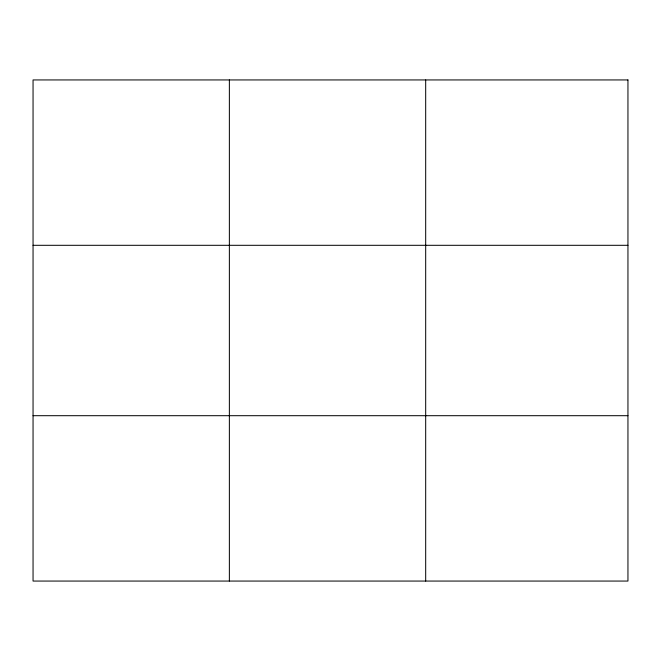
<?xml version="1.0" encoding="UTF-8"?>
<svg xmlns="http://www.w3.org/2000/svg" width="661" height="661" viewBox="0 0 661 661"><rect width="100%" height="100%" fill="white"/><g stroke="black" fill="none" stroke-linecap="round" stroke-linejoin="round"><path stroke-width="0.99" d="M229.367 79.94L229.367 581.06M425.684 79.94L425.684 581.06M33.05 245.305L627.95 245.305M33.05 415.695L627.95 415.695M627.95 79.94L627.95 581.06L33.05 581.06L33.05 79.94L627.95 79.94"/></g></svg>
